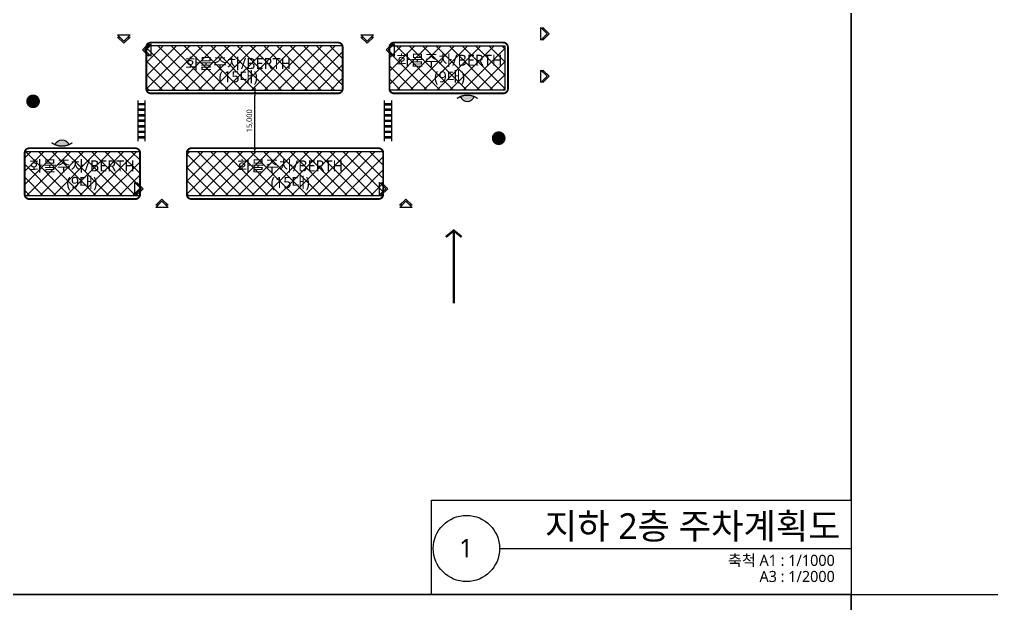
# Model space of a CAD drawing. Header units: millimetres. Extents: x 2220375 to 3855375, y 1113573 to 1649930.
# Drawn here: x 2354046 to 2617875, y 1379365 to 1538038 of the extents above; entities that cross this region are included whole.
import ezdxf
from ezdxf.enums import TextEntityAlignment as Align

# ---------------------------------------------------------------- set-up
doc = ezdxf.new("R2010")
doc.units = ezdxf.units.MM
doc.header["$LTSCALE"] = 10
doc.header["$PDSIZE"] = -10
doc.linetypes.add('HIDDEN', pattern=[0.375, 0.25, -0.125])
doc.layers.get('0').update_dxf_attribs({"linetype": 'CONTINUOUS'})
doc.layers.get('Defpoints').update_dxf_attribs({"color": 153, "linetype": 'CONTINUOUS'})
for name, color, linetype in [('0-반사경', 3, 'CONTINUOUS'), ('0_차량경고등', 6, 'CONTINUOUS'), ('3-횡단보도(신설)', 210, 'CONTINUOUS'), ('xref-plan(주동코아 및 부대시설)$0$A-ANNO-ENT', 10, 'CONTINUOUS')]:
    doc.layers.add(name, color=color, linetype=linetype)
for name, color, linetype, lineweight in [('0-주차구획', 7, 'CONTINUOUS', 25), ('A-DEGN-LINE', 4, 'CONTINUOUS', 25), ('A-DIMS', 7, 'CONTINUOUS', 25), ('A-XXXX-HATC', 8, 'CONTINUOUS', 18), ('A-XXXX-SYMB', 7, 'CONTINUOUS', 25), ('A-XXXX-TXT1', 3, 'CONTINUOUS', 25), ('A-XXXX-TXT2', 3, 'CONTINUOUS', 25)]:
    doc.layers.add(name, color=color, linetype=linetype, lineweight=lineweight)
doc.styles.add('HY울릉도L', font='')
doc.styles.add('맑은고딕', font='malgun.ttf')
doc.styles.get('HY울릉도L').set_extended_font_data('HYwulM')
doc.dimstyles.new('CDIM', dxfattribs={"dimtxt": 3, "dimasz": 1.5, "dimexe": 2, "dimexo": 1, "dimgap": 1, "dimtad": 1, "dimdec": 0, "dimrnd": 0.5, "dimzin": 0, "dimdsep": 32, "dimlunit": 6, "dimtxsty": 'HY울릉도L', "dimblk1": '_CIDOT', "dimblk2": '_CIDOT', "dimsah": 1, "dimcen": 5.5, "dimclrd": 2, "dimclre": 2, "dimclrt": 7, "dimadec": 0, "dimazin": 0, "dimtfac": 1, "dimtdec": 0, "dimtix": 1, "dimtmove": 2, "dimatfit": 1, "dimldrblk": '_CIDOT', "dimfxl": 1, "dimtolj": 1, "dimtzin": 0, "dimlwd": -1, "dimarcsym": 0})

# ---------------------------------------------------------------- blocks, each defined once
blk = doc.blocks.new('A$C1EDD7551')
at = {"layer": 'xref-plan(주동코아 및 부대시설)$0$A-ANNO-ENT'}
blk.add_hatch(color=256, dxfattribs=at).paths.add_polyline_path([(177, 884), (0, 1061), (0, 0), (1061, 0), (884, 177), (177, 177)])
blk.add_lwpolyline([(177, 1237), (1237, 177), (177, 177)], close=True, dxfattribs=at)
blk.add_lwpolyline([(884, 177), (1061, 0), (0, 0), (0, 1061), (177, 884)], dxfattribs=at)
blk = doc.blocks.new('20181222.162417')
at = {"layer": '0_차량경고등', "const_width": 2121}
blk.add_lwpolyline([(0, -1060, 1), (0, 1060, 1)], format="xyb", close=True, dxfattribs=at)
blk = doc.blocks.new('_CIDOT')
at = {"color": 0, "linetype": 'ByBlock'}
blk.add_line((2, 0), (-1, 0), dxfattribs=at)
at = {"color": 0, "linetype": 'ByBlock', "const_width": 0.5}
blk.add_lwpolyline([(-0.25, 0, 1), (0.25, 0, 1)], format="xyb", close=True, dxfattribs=at)
blk = doc.blocks.new('*D50')
at = {"layer": 'A-DIMS', "lineweight": -2, "transparency": 16777216}
for p, q in [((2421215, 1518000), (2416965, 1518000)), ((2421215, 1503000), (2416965, 1503000))]:
    blk.add_line(p, q, dxfattribs=at)
at = {"layer": 'A-DIMS', "transparency": 16777216}
blk.add_line((2417965, 1503750), (2417965, 1517250), dxfattribs=at)
at = {"layer": 'Defpoints', "color": 0, "transparency": 16777216}
for p in [(2417965, 1518000), (2421715, 1518000), (2421715, 1503000)]:
    blk.add_point(p, dxfattribs=at)
at = {"layer": 'A-DIMS', "transparency": 16777216, "xscale": 750, "yscale": 750, "zscale": 750}
for p, rotation in [((2417965, 1518000), 90), ((2417965, 1503000), 270)]:
    blk.add_blockref('_CIDOT', p, dxfattribs=dict(at, rotation=rotation))
at = {"layer": 'A-DIMS', "color": 3, "transparency": 16777216, "insert": (2416561, 1510500), "char_height": 1500, "attachment_point": 5, "rotation": 90, "style": '맑은고딕'}
blk.add_mtext('\\A1;15,000', dxfattribs=at)
blk = doc.blocks.new('반사경~')
at = {"layer": '0-반사경'}
blk.add_hatch(color=256, dxfattribs=at).paths.add_polyline_path([(4032, -458, 0.6988236), (797, -458, 0.2071045)])
at = {"layer": '0-반사경', "const_width": 309}
blk.add_lwpolyline([(0, 0, 0.328493), (4829, 0)], format="xyb", dxfattribs=at)
at = {"layer": '0-반사경'}
blk.add_arc((2414, -1050), 1722, 20.10648, 159.89352, dxfattribs=at)

msp = doc.modelspace()

# ---------------------------------------------------------------- hatches: boundary and pattern name
at = {"layer": 'A-XXXX-HATC'}
h = msp.add_hatch(dxfattribs=at)
h.set_pattern_fill('ANSI37', color=6, scale=800)
h.set_pattern_definition([(45, (3e-09, 459666), (-1796.0512, 1796.0512), []), (135, (3e-09, 459666), (-1796.0512, -1796.0512), [])])
h.paths.add_polyline_path([(2441767.8, 1530850.2), (2388467.8, 1530850.2), (2388467.8, 1518850.2), (2441767.8, 1518850.2)])
h.paths.add_polyline_path([(2485767.8, 1530850.2), (2454467.8, 1530850.2), (2454467.8, 1518850.2), (2485767.8, 1518850.2)])
h.paths.add_polyline_path([(2452767.8, 1502150.2), (2399467.8, 1502150.2), (2399467.8, 1490150.2), (2452767.8, 1490150.2)])
h.paths.add_polyline_path([(2386767.8, 1502150.2), (2355467.8, 1502150.2), (2355467.8, 1490150.2), (2386767.8, 1490150.2)])

# ---------------------------------------------------------------- linework, layer by layer
for p, q in [((2579749.8, 1649929.6), (2579749.8, 1113729.6)), ((2220374.8, 1381829.6), (2939124.8, 1381829.6))]:
    msp.add_line(p, q)
at = {"layer": '0-주차구획', "linetype": 'HIDDEN', "ltscale": 800, "const_width": 500}
for points in [[(2389717.8, 1531750.2), (2440517.8, 1531750.2, -0.41421356), (2441767.8, 1530500.2), (2441767.8, 1519200.2, -0.41421356), (2440517.8, 1517950.2), (2389717.8, 1517950.2, -0.41421356), (2388467.8, 1519200.2), (2388467.8, 1530500.2, -0.41421356)], [(2455717.8, 1531750.2), (2485367.8, 1531750.2, -0.41421356), (2486617.8, 1530500.2), (2486617.8, 1519200.2, -0.41421356), (2485367.8, 1517950.2), (2455717.8, 1517950.2, -0.41421356), (2454467.8, 1519200.2), (2454467.8, 1530500.2, -0.41421356)], [(2356717.8, 1503050.2), (2385517.8, 1503050.2, -0.41421356), (2386767.8, 1501800.2), (2386767.8, 1490500.2, -0.41421356), (2385517.8, 1489250.2), (2356717.8, 1489250.2, -0.41421356), (2355467.8, 1490500.2), (2355467.8, 1501800.2, -0.41421356)], [(2400717.8, 1503050.2), (2451517.8, 1503050.2, -0.41421356), (2452767.8, 1501800.2), (2452767.8, 1490500.2, -0.41421356), (2451517.8, 1489250.2), (2400717.8, 1489250.2, -0.41421356), (2399467.8, 1490500.2), (2399467.8, 1501800.2, -0.41421356)]]:
    msp.add_lwpolyline(points, format="xyb", close=True, dxfattribs=at)
at = {"layer": '3-횡단보도(신설)'}
for p, q in [((2386172.1, 1516008), (2386172.1, 1505008)), ((2388172.1, 1505008), (2388172.1, 1516008)), ((2453067.8, 1516000.2), (2453067.8, 1505000.2)), ((2455067.8, 1505000.2), (2455067.8, 1516000.2))]:
    msp.add_line(p, q, dxfattribs=at)
at = {"layer": '3-횡단보도(신설)', "const_width": 700, "flags": 128}
for points in [[(2386172.1, 1515008), (2388172.1, 1515008)], [(2453067.8, 1515000.2), (2455067.8, 1515000.2)], [(2386172.1, 1513508), (2388172.1, 1513508)], [(2386172.1, 1512008), (2388172.1, 1512008)], [(2453067.8, 1513500.2), (2455067.8, 1513500.2)], [(2453067.8, 1512000.2), (2455067.8, 1512000.2)], [(2386172.1, 1510508), (2388172.1, 1510508)], [(2386172.1, 1509008), (2388172.1, 1509008)], [(2453067.8, 1510500.2), (2455067.8, 1510500.2)], [(2453067.8, 1509000.2), (2455067.8, 1509000.2)], [(2386167.8, 1507500.2), (2388167.8, 1507500.2)], [(2453067.8, 1507500.2), (2455067.8, 1507500.2)], [(2386167.8, 1506000.2), (2388167.8, 1506000.2)], [(2453067.8, 1506000.2), (2455067.8, 1506000.2)]]:
    msp.add_lwpolyline(points, dxfattribs=at)
at = {"layer": 'A-DEGN-LINE', "color": 2, "const_width": 625}
msp.add_lwpolyline([(2469775, 1478948.3), (2471917.8, 1480700.2), (2474060.7, 1478948.3)], dxfattribs=at)
at = {"layer": 'A-DEGN-LINE', "color": 2, "ltscale": 200, "const_width": 625}
msp.add_lwpolyline([(2471917.8, 1460876), (2471917.8, 1480700.2)], dxfattribs=at)
at = {"layer": 'A-XXXX-SYMB'}
msp.add_line((2484371.3, 1394329.6), (2579749.8, 1394329.6), dxfattribs=at)
msp.add_circle((2475371.3, 1394329.6), 9000, dxfattribs=at)
at = {"layer": 'Defpoints'}
for points in [[(2579749.8, 1649929.6), (2220374.8, 1649929.6), (2220374.8, 1381829.6), (2465835.5, 1381829.6), (2465835.5, 1407493.2), (2579749.8, 1407493.2)], [(2939124.8, 1649929.6), (2579749.8, 1649929.6), (2579749.8, 1381829.6), (2825210.5, 1381829.6), (2825210.5, 1407493.2), (2939124.8, 1407493.2)], [(2388467.8, 1518850.2), (2441767.8, 1518850.2), (2441767.8, 1530850.2), (2388467.8, 1530850.2)], [(2454467.8, 1530850.2), (2485767.8, 1530850.2), (2485767.8, 1518850.2), (2454467.8, 1518850.2)], [(2355467.8, 1502150.2), (2386767.8, 1502150.2), (2386767.8, 1490150.2), (2355467.8, 1490150.2)], [(2399467.8, 1502150.2), (2452767.8, 1502150.2), (2452767.8, 1490150.2), (2399467.8, 1490150.2)], [(2579749.8, 1381829.6), (2220374.8, 1381829.6), (2220374.8, 1113729.6), (2465835.5, 1113729.6), (2465835.5, 1139512.6), (2579749.8, 1139512.6)]]:
    msp.add_lwpolyline(points, close=True, dxfattribs=at)

# ---------------------------------------------------------------- block references
at = {"layer": '0-반사경', "color": 0, "xscale": 1.166351280033113, "yscale": 1.166351280033113, "zscale": 1.166351280033113, "rotation": 180}
msp.add_blockref('반사경~', (2478401.4, 1516542.6), dxfattribs=at)
at = {"layer": '0-반사경', "color": 0, "xscale": -1.166351280033113, "yscale": 1.166351280033113, "zscale": 1.166351280033113}
msp.add_blockref('반사경~', (2368401.4, 1504557.8), dxfattribs=at)
at = {"layer": '0_차량경고등', "xscale": 0.8750000012471518, "yscale": 0.8750000012471518, "zscale": 0.8750000012471518}
for p in [(2357743.6, 1515787.2), (2484114.1, 1505781.4)]:
    msp.add_blockref('20181222.162417', p, dxfattribs=at)
at = {"layer": 'xref-plan(주동코아 및 부대시설)$0$A-ANNO-ENT'}
for p, xscale, yscale, zscale, rotation in [((2382367.8, 1531571.8), 2.246331026441422, 2.246331026441422, 2.246331026441422, 44.99999999999984), ((2448417.8, 1531571.8), 2.246331026441422, 2.246331026441422, 2.246331026441422, 44.99999999999984), ((2497809.7, 1534122.1), 2.246331026441421, 2.246331026441421, 2.246331026441421, 135.000000000001), ((2387431.9, 1529750.2), 2.24633102644142, 2.24633102644142, 2.24633102644142, 315.000000000001), ((2453536.5, 1529750.2), 2.24633102644142, 2.24633102644142, 2.24633102644142, 315.000000000001), ((2497809.7, 1522607.3), 2.246331026441421, 2.246331026441421, 2.246331026441421, 135.000000000001), ((2387606.2, 1492050.2), 2.24633102644142, 2.24633102644142, 2.24633102644142, 135.000000000001), ((2454016, 1492050.2), 2.24633102644142, 2.24633102644142, 2.24633102644142, 135.000000000001), ((2392731.2, 1489238.3), 2.246331026441421, 2.246331026441421, 2.246331026441421, 224.9999999999999), ((2458921.7, 1489238.3), 2.246331026441421, 2.246331026441421, 2.246331026441421, 224.9999999999999)]:
    msp.add_blockref('A$C1EDD7551', p, dxfattribs=dict(at, xscale=xscale, yscale=yscale, zscale=zscale, rotation=rotation))

# ---------------------------------------------------------------- texts
at = {"layer": 'A-XXXX-TXT1', "style": '맑은고딕'}
msp.add_text('지하 2층 주차계획도', height=7000, dxfattribs=at).set_placement((2576891.8, 1394782.4), align=Align.BOTTOM_RIGHT)
msp.add_text('1', height=5000, dxfattribs=at).set_placement((2475255.8, 1394436.4), align=Align.MIDDLE)
for s, p in [('축척 A1 : 1/1000', (2575334.2, 1392606.8)), ('A3 : 1/2000', (2575334.2, 1388228.5))]:
    msp.add_text(s, height=3000, dxfattribs=at).set_placement(p, align=Align.TOP_RIGHT)
at = {"layer": 'A-XXXX-TXT2', "style": '맑은고딕'}
for s, p in [('화물주차/BERTH', (2413431.2, 1526058.5)), ('화물주차/BERTH', (2470776, 1526958.5)), ('(15대)', (2413431.2, 1522458.5)), ('(9대)', (2470776, 1522458.5)), ('화물주차/BERTH', (2371007, 1498258.5)), ('화물주차/BERTH', (2427531.2, 1498258.5)), ('(9대)', (2371007, 1493758.5)), ('(15대)', (2427531.2, 1493758.5))]:
    msp.add_text(s, height=3000, dxfattribs=at).set_placement(p, align=Align.MIDDLE_CENTER)

# ---------------------------------------------------------------- dimensions: what is measured, and where the dimension line sits
at = {"layer": 'A-DIMS'}
dim = msp.add_aligned_dim(p1=(2421715.5, 1503000.2), p2=(2421715.5, 1518000.2), distance=3750, dimstyle='CDIM', override={"dimscale": 500, "dimtxsty": '맑은고딕', "dimclrd": 256, "dimclre": 256, "dimclrt": 3}, dxfattribs=at)
dim.commit()
dim.dimension.update_dxf_attribs({"geometry": '*D50', "text_midpoint": (2416560.6, 1510500.2)})

doc.saveas('drawing.dxf')
